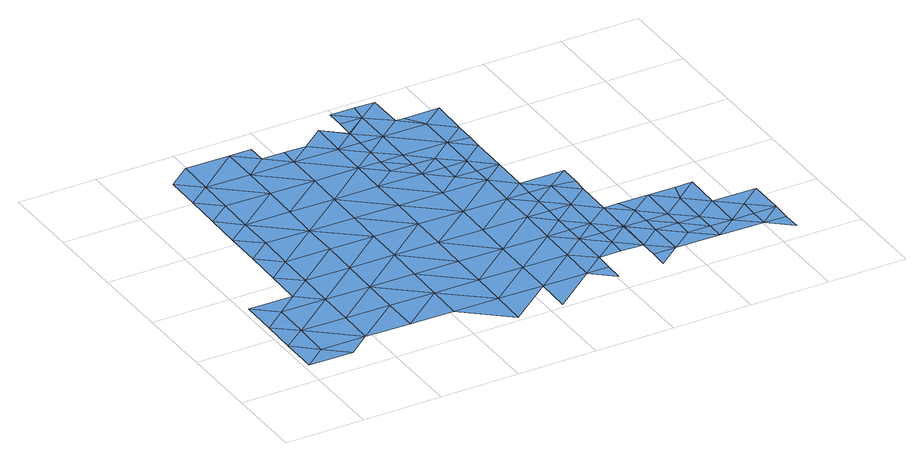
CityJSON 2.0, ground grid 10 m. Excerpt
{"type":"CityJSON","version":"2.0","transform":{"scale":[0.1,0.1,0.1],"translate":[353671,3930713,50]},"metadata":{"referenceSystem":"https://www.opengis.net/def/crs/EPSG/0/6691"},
"CityObjects":{
"waterbody1":{"type":"WaterBody","attributes":{"name":"3","class":"1140","function":"1","WaterBodyRiverFloodingRiskAttribute.description":"6","WaterBodyRiverFloodingRiskAttribute.rankOrg":"2","WaterBodyRiverFloodingRiskAttribute.adminType":"2","WaterBodyRiverFloodingRiskAttribute.scale":"L2"},"geometry":[{"type":"MultiSurface","lod":"1","boundaries":[[[0,1,2]],[[0,3,1]],[[4,2,1]],[[5,2,4]],[[6,7,5]],[[5,4,6]],[[1,8,4]],[[8,1,3]],[[6,9,7]],[[10,4,8]],[[6,4,11]],[[11,4,10]],[[6,11,9]],[[12,13,9]],[[11,12,9]],[[10,8,14]],[[10,15,11]],[[16,13,17]],[[13,12,17]],[[14,8,18]],[[17,19,16]],[[16,19,20]],[[10,14,15]],[[12,11,21]],[[22,20,19]],[[23,20,22]],[[24,14,18]],[[11,15,21]],[[25,26,23]],[[27,19,17]],[[17,12,28]],[[25,23,22]],[[28,12,21]],[[25,29,26]],[[26,29,30]],[[24,18,31]],[[15,14,24]],[[27,17,28]],[[22,19,27]],[[22,32,25]],[[33,30,29]],[[34,22,27]],[[25,32,29]],[[15,24,35]],[[21,15,36]],[[37,24,31]],[[36,15,35]],[[36,38,21]],[[28,38,27]],[[22,34,32]],[[39,37,31]],[[28,21,38]],[[24,40,35]],[[41,34,27]],[[29,32,42]],[[33,29,43]],[[44,41,27]],[[40,24,37]],[[43,29,42]],[[27,38,44]],[[34,45,32]],[[36,35,46]],[[39,47,37]],[[32,45,42]],[[35,40,46]],[[36,48,38]],[[49,43,42]],[[48,44,38]],[[34,41,45]],[[37,50,40]],[[36,46,51]],[[42,52,49]],[[53,43,49]],[[36,51,48]],[[48,54,44]],[[42,45,52]],[[41,44,54]],[[37,47,50]],[[46,40,55]],[[56,49,52]],[[55,40,50]],[[51,46,55]],[[57,48,51]],[[45,58,52]],[[41,54,59]],[[45,41,58]],[[57,54,48]],[[60,51,55]],[[56,52,61]],[[41,59,58]],[[47,62,63]],[[47,64,50]],[[65,61,52]],[[57,51,60]],[[66,55,50]],[[54,67,59]],[[57,67,54]],[[52,58,65]],[[64,66,50]],[[47,63,64]],[[58,59,68]],[[65,69,61]],[[70,71,58]],[[58,68,70]],[[72,57,60]],[[73,59,67]],[[65,58,71]],[[68,59,73]],[[60,55,74]],[[75,76,63]],[[76,77,63]],[[71,78,65]],[[74,55,66]],[[78,79,65]],[[64,63,77]],[[69,65,79]],[[80,66,64]],[[57,81,67]],[[82,68,73]],[[77,80,64]],[[72,81,57]],[[69,79,83]],[[60,74,72]],[[73,67,84]],[[84,85,73]],[[86,87,66]],[[85,88,73]],[[66,80,86]],[[74,66,87]],[[82,73,88]],[[84,67,81]],[[80,77,89]],[[90,91,74]],[[77,92,89]],[[90,74,87]],[[72,74,91]],[[93,80,89]],[[94,84,81]],[[95,96,72]],[[92,97,89]],[[72,96,81]],[[95,72,91]],[[98,94,81]],[[93,89,99]],[[98,81,96]],[[89,97,99]],[[100,101,97]],[[100,102,101]],[[97,103,99]],[[97,104,103]],[[97,101,104]],[[105,103,104]],[[104,101,106]],[[107,105,104]],[[104,106,107]],[[106,101,108]],[[105,107,109]],[[110,106,108]],[[110,108,111]],[[108,112,111]],[[113,111,112]],[[114,115,112]],[[112,116,114]],[[113,112,115]]]}]},
"waterbody2":{"type":"WaterBody","attributes":{"name":"3","class":"1140","function":"1","WaterBodyRiverFloodingRiskAttribute.description":"6","WaterBodyRiverFloodingRiskAttribute.rankOrg":"1","WaterBodyRiverFloodingRiskAttribute.adminType":"2","WaterBodyRiverFloodingRiskAttribute.scale":"L2"},"geometry":[{"type":"MultiSurface","lod":"1","boundaries":[[[117,118,119]],[[71,70,120]],[[94,98,121]],[[79,78,122]],[[123,124,118]],[[124,119,118]],[[98,125,121]],[[122,118,79]],[[118,83,79]],[[122,123,118]],[[83,118,126]],[[78,71,122]],[[120,122,71]],[[118,117,126]],[[85,84,121]],[[84,94,121]],[[82,88,120]],[[127,128,129]],[[130,127,129]],[[128,127,131]],[[128,123,122]],[[129,88,121]],[[121,88,85]],[[70,82,120]],[[70,68,82]],[[129,128,122]],[[122,120,129]],[[123,128,132]],[[132,128,131]],[[130,129,125]],[[125,129,121]],[[129,120,88]]]}]},
"waterbody3":{"type":"WaterBody","attributes":{"name":"3","class":"1140","function":"1","WaterBodyRiverFloodingRiskAttribute.description":"6","WaterBodyRiverFloodingRiskAttribute.rankOrg":"1","WaterBodyRiverFloodingRiskAttribute.adminType":"2","WaterBodyRiverFloodingRiskAttribute.scale":"L2"},"geometry":[{"type":"MultiSurface","lod":"1","boundaries":[[[86,80,133]],[[134,109,135]],[[136,111,137]],[[87,86,133]],[[133,99,138]],[[138,134,139]],[[138,140,141]],[[142,143,137]],[[143,144,135]],[[138,141,133]],[[141,87,133]],[[107,106,110]],[[110,111,136]],[[111,113,145]],[[111,145,137]],[[135,109,143]],[[107,110,136]],[[93,99,133]],[[93,133,80]],[[90,87,141]],[[113,115,145]],[[145,115,146]],[[137,143,136]],[[109,136,143]],[[142,144,143]],[[109,107,136]],[[105,109,134]],[[139,134,135]],[[103,105,134]],[[138,103,134]],[[99,103,138]],[[146,137,145]],[[147,91,141]],[[96,95,147]],[[91,90,141]],[[148,149,147]],[[147,149,96]],[[147,140,148]],[[141,140,147]],[[91,147,95]]]}]}
},
"vertices":[
[7,33,2],[35,56,2],[7,80,2],[63,32,2],[36,102,2],[8,125,2],[37,148,2],[9,172,2],[92,55,2],[65,171,2],[93,101,2],[93,147,2],[94,194,2],[66,217,2],[149,100,2],[150,146,2],[67,263,2],[95,240,2],[149,54,2],[96,286,2],[67,309,2],[151,193,2],[96,332,2],[68,356,2],[206,99,2],[97,378,2],[69,402,2],[152,285,2],[152,239,2],[98,424,2],[70,448,2],[205,53,2],[154,377,2],[99,471,2],[153,331,2],[207,145,2],[208,192,2],[262,52,2],[208,238,2],[261,6,2],[263,98,2],[210,330,2],[155,423,2],[155,470,2],[209,284,2],[211,376,2],[263,144,2],[319,51,2],[265,237,2],[183,446,2],[319,97,2],[264,191,2],[211,423,2],[183,470,2],[266,283,2],[320,143,2],[212,446,2],[322,236,2],[267,376,2],[266,330,2],[321,190,2],[240,445,2],[318,5,2],[375,50,2],[376,96,2],[268,422,2],[377,142,2],[322,282,2],[295,352,2],[269,468,2],[295,375,2],[296,398,2],[378,235,2],[323,329,2],[378,189,2],[403,27,2],[403,50,2],[404,73,2],[296,421,2],[296,444,2],[405,119,2],[379,281,2],[324,352,2],[296,445,2],[351,305,2],[352,328,2],[405,142,2],[405,165,2],[352,351,2],[433,95,2],[406,189,2],[406,212,2],[432,73,2],[433,118,2],[379,304,2],[406,235,2],[407,257,2],[461,72,2],[408,304,2],[461,118,2],[461,49,2],[489,49,2],[460,26,2],[462,118,2],[489,95,2],[490,117,2],[517,71,2],[518,94,2],[545,48,2],[518,117,2],[546,71,2],[574,70,2],[602,47,2],[602,70,2],[630,46,2],[631,70,2],[630,23,2],
[297,491,2],[325,467,2],[328,491,2],[324,375,2],[380,328,2],[325,421,2],[354,444,2],[354,490,2],[408,351,2],[297,468,2],[409,396,2],[381,420,2],[381,374,2],[409,371,2],[410,443,2],[365,443,2],
[433,142,2],[490,141,2],[519,163,2],[546,94,2],[575,116,2],[462,164,2],[481,164,2],[463,211,2],[434,188,2],[576,163,2],[547,140,2],[553,163,2],[603,93,2],[631,115,2],[435,234,2],[464,230,2],[464,256,2]
]}
